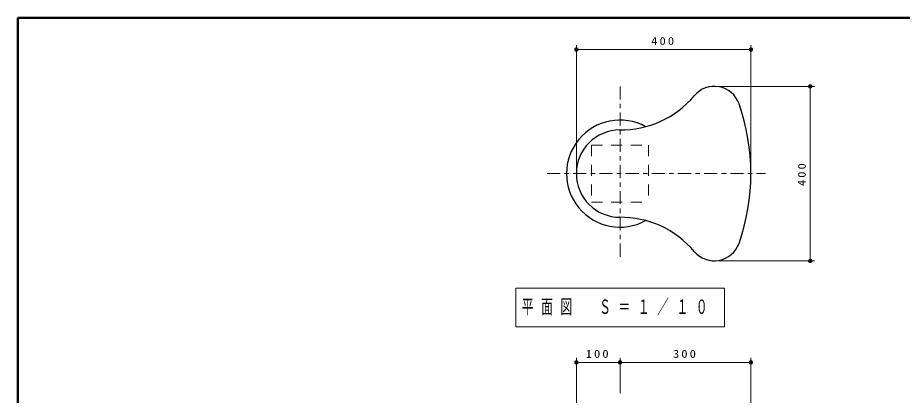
# Model space of a CAD drawing. Units: millimetres on the paper, scale 1:10. Extents: x -365 to 0, y 0 to 257.
# Drawn here: x -365 to -162.4, y 170.5 to 257 of the extents above; entities that cross this region are included whole.
import ezdxf

# ---------------------------------------------------------------- set-up
doc = ezdxf.new("R2010")
doc.units = ezdxf.units.MM
doc.linetypes.add('USER1', pattern=[4.5, 2.5, -2])
doc.linetypes.add('USER2', pattern=[6, 3, -1, 1, -1])
doc.layers.add('1_10', color=7, linetype='Continuous', lineweight=13)
doc.layers.add('NAKAMURA図枠', color=7, linetype='Continuous', lineweight=13)
doc.styles.add('ＭＳ ゴシック', font='')
doc.styles.get('ＭＳ ゴシック').set_extended_font_data('MS Gothic')

# ---------------------------------------------------------------- blocks, each defined once
blk = doc.blocks.new('filled_dot')
at = {"color": 0, "linetype": 'Continuous', "lineweight": -2, "const_width": 1.25}
blk.add_lwpolyline([(-0.625, 0, 1), (0.625, 0, 1)], format="xyb", close=True, dxfattribs=at)

msp = doc.modelspace()

# ---------------------------------------------------------------- linework, layer by layer
at = {"layer": '1_10'}
for p, q in [((-237.02, 222.296), (-237.02, 250.707)), ((-237.02, 249.707), (-197.02, 249.707)), ((-197.02, 222.296), (-197.02, 250.707)), ((-204.415, 241.277), (-182.44, 241.277)), ((-183.44, 241.277), (-183.44, 201.315)), ((-204.415, 201.315), (-182.44, 201.315)), ((-250.92, 195.03), (-250.92, 186.23)), ((-203.12, 195.03), (-250.92, 195.03)), ((-203.12, 186.23), (-203.12, 195.03)), ((-250.92, 186.23), (-203.12, 186.23)), ((-237.02, 150.418), (-237.02, 179.08)), ((-227.02, 171.035), (-227.02, 179.08)), ((-197.02, 160.418), (-197.02, 179.08)), ((-237.02, 178.08), (-227.02, 178.08)), ((-227.02, 178.08), (-197.02, 178.08))]:
    msp.add_line(p, q, dxfattribs=at)
at = {"layer": '1_10', "linetype": 'USER2'}
for p, q in [((-227.02, 241.277), (-227.02, 201.315)), ((-243.741, 221.296), (-193.73, 221.296))]:
    msp.add_line(p, q, dxfattribs=at)
at = {"layer": '1_10', "linetype": 'USER1'}
for p, q in [((-226.936, 231.296), (-226.934, 231.296)), ((-233.52, 227.796), (-233.52, 214.796)), ((-233.52, 227.796), (-220.52, 227.796)), ((-220.52, 227.796), (-220.52, 214.796)), ((-233.52, 214.796), (-220.52, 214.796))]:
    msp.add_line(p, q, dxfattribs=at)
at = {"layer": '1_10', "lineweight": 25}
for centre, radius, start, end in [((-205.415, 235.277), 6, 19.44372, 139.9535), ((-226.85, 253.293), 22, 269.15745, 319.9535), ((-245.02, 221.296), 48, 340.55628, 19.44372), ((-227.02, 221.296), 12.25, 61.33949, 298.66051), ((-227.02, 221.296), 10, 90, 270), ((-226.85, 189.3), 22, 40.0465, 90.84255), ((-205.415, 207.315), 6, 220.0465, 340.55628)]:
    msp.add_arc(centre, radius, start, end, dxfattribs=at)
at = {"layer": 'NAKAMURA図枠', "lineweight": 50}
for p, q in [((-365, 257), (-365, 0)), ((0, 257), (-365, 257))]:
    msp.add_line(p, q, dxfattribs=at)

# ---------------------------------------------------------------- block references
at = {"layer": '1_10', "xscale": 0.4, "yscale": 0.4}
for p in [(-237.02, 249.707), (-237.02, 178.08), (-227.02, 178.08)]:
    msp.add_blockref('filled_dot', p, dxfattribs=at)
for p, rotation in [((-197.02, 249.707), 180), ((-183.44, 241.277), 270), ((-183.44, 201.315), 90), ((-227.02, 178.08), 180), ((-197.02, 178.08), 180)]:
    msp.add_blockref('filled_dot', p, dxfattribs=dict(at, rotation=rotation))

# ---------------------------------------------------------------- texts
at = {"layer": '1_10', "style": 'ＭＳ ゴシック'}
for s, insert, char_height, attachment_point in [('\\T1.33;\\W1.15;400', (-217.02, 250.707), 1.833, 8), ('\\T1.64;\\W0.6;平面図\u3000Ｓ＝１／１０', (-249.52, 190.63), 3.299, 4), ('\\T1.33;\\W1.15;100', (-232.02, 179.08), 1.833, 8), ('\\T1.33;\\W1.15;300', (-212.02, 179.08), 1.833, 8)]:
    msp.add_mtext(s, dxfattribs=dict(at, insert=insert, char_height=char_height, attachment_point=attachment_point))
at = {"layer": '1_10', "insert": (-184.44, 221.296), "char_height": 1.833, "attachment_point": 8, "rotation": 90, "style": 'ＭＳ ゴシック'}
msp.add_mtext('\\T1.33;\\W1.15;400', dxfattribs=at)

doc.saveas('drawing.dxf')
